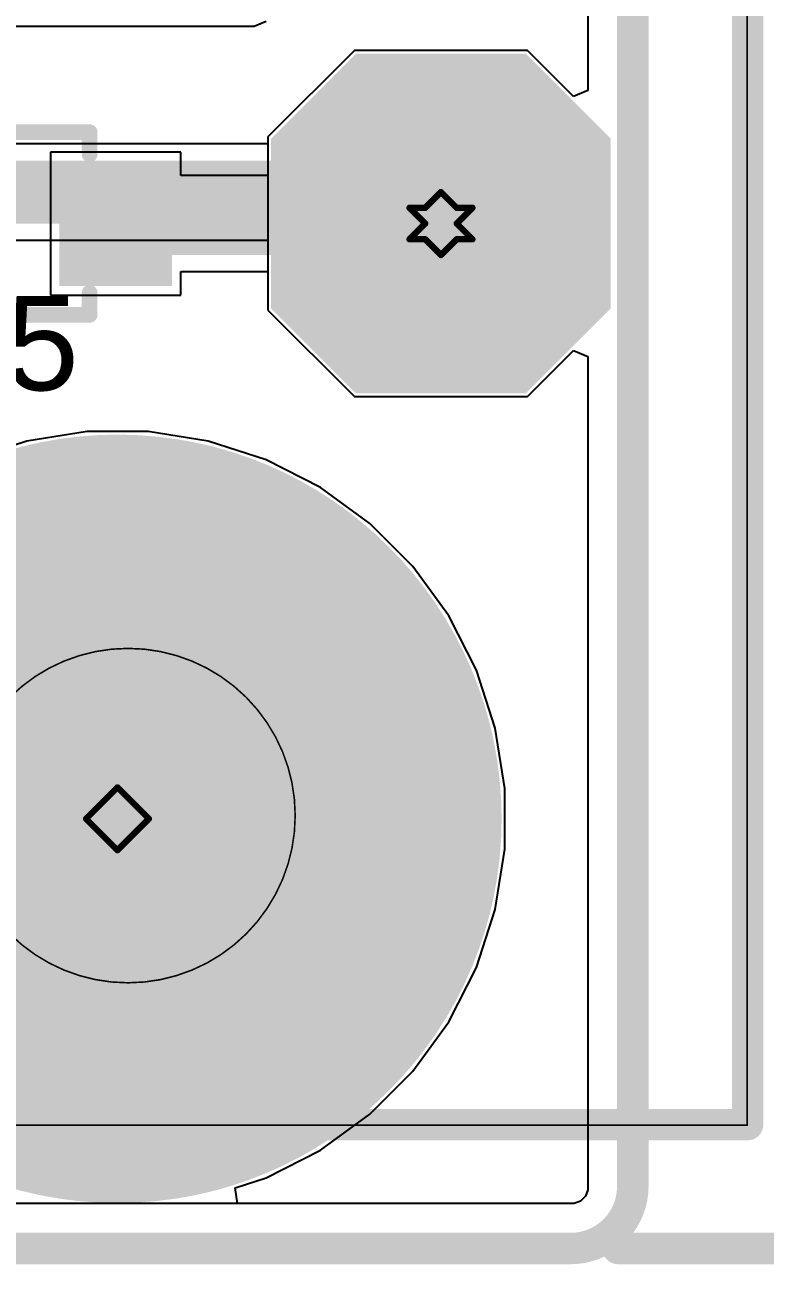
# Model space of a CAD drawing. Header units: inches. Extents: x -11 to 5433, y -4 to 5447.
# Drawn here: x 61.66 to 67.64, y -3.63 to 6.38 of the extents above; entities that cross this region are included whole.
import ezdxf

# ---------------------------------------------------------------- set-up
doc = ezdxf.new("R2010")
doc.units = ezdxf.units.IN
for name, color, linetype in [('Board_outline', 216, 'Continuous'), ('Bottom Layer', 5, 'Continuous'), ('Bottom Overlay', 54, 'Continuous'), ('Bottom Paste', 16, 'Continuous'), ('Bottom Solder', 6, 'Continuous'), ('Dimensions', 6, 'Continuous'), ('Drill Drawing', 1, 'Continuous'), ('Ground', 16, 'Continuous'), ('Mechanical 4', 56, 'Continuous'), ('Multi-Layer', 9, 'Continuous'), ('Pad Holes', 156, 'Continuous'), ('Power', 76, 'Continuous'), ('Top Layer', 1, 'Continuous'), ('Top Overlay', 2, 'Continuous'), ('Top Solder', 216, 'Continuous')]:
    doc.layers.add(name, color=color, linetype=linetype)
doc.styles.add('Arial', font='', dxfattribs={"height": 0.2})
doc.styles.get('Arial').set_extended_font_data('Arial')

# ---------------------------------------------------------------- blocks, each defined once
blk = doc.blocks.new('SOD_323_B_38')
at = {"layer": 'Bottom Layer'}
for points in [[(-0.75, -0.45), (-1.55, -0.45), (-1.55, 0.45), (-0.75, 0.45)], [(1.55, -0.45), (0.75, -0.45), (0.75, 0.45), (1.55, 0.45)]]:
    blk.add_hatch(color=5, dxfattribs=at).paths.add_polyline_path(points)
at = {"layer": 'Bottom Overlay'}
for points in [[(-2.006, 0.483), (-0.914, 0.483), (-0.914, 0.787), (-2.006, 0.787)], [(-2.006, -0.508), (-1.574, -0.508), (-1.574, 0.508), (-2.006, 0.508)], [(-2.006, -0.787), (-0.914, -0.787), (-0.914, -0.483), (-2.006, -0.483)]]:
    blk.add_hatch(color=54, dxfattribs=at).paths.add_polyline_path(points)
at = {"layer": 'Bottom Paste'}
for points in [[(-0.75, -0.45), (-1.55, -0.45), (-1.55, 0.45), (-0.75, 0.45)], [(1.55, -0.45), (0.75, -0.45), (0.75, 0.45), (1.55, 0.45)]]:
    blk.add_hatch(color=16, dxfattribs=at).paths.add_polyline_path(points)
at = {"layer": 'Bottom Solder'}
for points in [[(-0.695, -0.505), (-1.605, -0.505), (-1.605, 0.505), (-0.695, 0.505)], [(1.605, -0.505), (0.695, -0.505), (0.695, 0.505), (1.605, 0.505)]]:
    blk.add_hatch(color=6, dxfattribs=at).paths.add_polyline_path(points)
at = {"layer": 'Bottom Overlay'}
for points in [[(-0.914, 0.737, 0.127, 0.127, 0), (0.94, 0.737, 0.127, 0.127, 0)], [(0.94, 0.559, 0.127, 0.127, 0), (0.94, 0.737, 0.127, 0.127, 0)], [(0.94, -0.737, 0.127, 0.127, 0), (0.94, -0.559, 0.127, 0.127, 0)], [(-0.914, -0.737, 0.127, 0.127, 0), (0.94, -0.737, 0.127, 0.127, 0)]]:
    blk.add_lwpolyline(points, format="xyseb", dxfattribs=at)
for points in [[(-0.946, 0.737, 0.0635, 0.0635, 1), (-0.883, 0.737, 0.0635, 0.0635, 1)], [(0.908, 0.737, 0.0635, 0.0635, 1), (0.972, 0.737, 0.0635, 0.0635, 1)], [(0.908, 0.737, 0.0635, 0.0635, 1), (0.972, 0.737, 0.0635, 0.0635, 1)], [(0.908, 0.559, 0.0635, 0.0635, 1), (0.972, 0.559, 0.0635, 0.0635, 1)], [(0.908, -0.559, 0.0635, 0.0635, 1), (0.972, -0.559, 0.0635, 0.0635, 1)], [(-0.946, -0.737, 0.0635, 0.0635, 1), (-0.883, -0.737, 0.0635, 0.0635, 1)], [(0.908, -0.737, 0.0635, 0.0635, 1), (0.972, -0.737, 0.0635, 0.0635, 1)], [(0.908, -0.737, 0.0635, 0.0635, 1), (0.972, -0.737, 0.0635, 0.0635, 1)]]:
    blk.add_lwpolyline(points, format="xyseb", close=True, dxfattribs=at)
blk = doc.blocks.new('W_______2_54_1_0_138')
at = {"layer": 'Bottom Layer'}
blk.add_hatch(color=5, dxfattribs=at).paths.add_polyline_path([(0.635, 1.27), (-0.635, 1.27), (-1.27, 0.635), (-1.27, -0.635), (-0.635, -1.27), (0.635, -1.27), (1.27, -0.635), (1.27, 0.635)])
at = {"layer": 'Bottom Solder'}
blk.add_hatch(color=6, dxfattribs=at).paths.add_polyline_path([(0.6858, 1.3716), (-0.6858, 1.3716), (-1.3716, 0.6858), (-1.3716, -0.6858), (-0.6858, -1.3716), (0.6858, -1.3716), (1.3716, -0.6858), (1.3716, 0.6858)])
at = {"layer": 'Ground'}
blk.add_hatch(color=16, dxfattribs=at).paths.add_polyline_path([(0.635, 1.27), (-0.635, 1.27), (-1.27, 0.635), (-1.27, -0.635), (-0.635, -1.27), (0.635, -1.27), (1.27, -0.635), (1.27, 0.635)])
at = {"layer": 'Multi-Layer'}
blk.add_hatch(color=9, dxfattribs=at).paths.add_polyline_path([(0.635, 1.27), (-0.635, 1.27), (-1.27, 0.635), (-1.27, -0.635), (-0.635, -1.27), (0.635, -1.27), (1.27, -0.635), (1.27, 0.635)])
at = {"layer": 'Pad Holes'}
h = blk.add_hatch(color=7, dxfattribs=at)
edge = h.paths.add_edge_path()
edge.add_arc((0, 0), 0.508, 0, 360)
at = {"layer": 'Power'}
blk.add_hatch(color=76, dxfattribs=at).paths.add_polyline_path([(0.635, 1.27), (-0.635, 1.27), (-1.27, 0.635), (-1.27, -0.635), (-0.635, -1.27), (0.635, -1.27), (1.27, -0.635), (1.27, 0.635)])
at = {"layer": 'Top Layer'}
blk.add_hatch(color=1, dxfattribs=at).paths.add_polyline_path([(0.635, 1.27), (-0.635, 1.27), (-1.27, 0.635), (-1.27, -0.635), (-0.635, -1.27), (0.635, -1.27), (1.27, -0.635), (1.27, 0.635)])
at = {"layer": 'Top Solder'}
blk.add_hatch(color=216, dxfattribs=at).paths.add_polyline_path([(0.6858, 1.3716), (-0.6858, 1.3716), (-1.3716, 0.6858), (-1.3716, -0.6858), (-0.6858, -1.3716), (0.6858, -1.3716), (1.3716, -0.6858), (1.3716, 0.6858)])
blk = doc.blocks.new('S______156')
at = {"layer": 'Bottom Layer'}
h = blk.add_hatch(color=5, dxfattribs=at)
edge = h.paths.add_edge_path()
edge.add_arc((0, 0), 3, 0, 360)
at = {"layer": 'Bottom Solder'}
h = blk.add_hatch(color=6, dxfattribs=at)
edge = h.paths.add_edge_path()
edge.add_arc((0, 0), 3.102, 0, 360)
at = {"layer": 'Ground'}
h = blk.add_hatch(color=16, dxfattribs=at)
edge = h.paths.add_edge_path()
edge.add_arc((0, 0), 3, 0, 360)
at = {"layer": 'Multi-Layer'}
h = blk.add_hatch(color=9, dxfattribs=at)
edge = h.paths.add_edge_path()
edge.add_arc((0, 0), 3, 0, 360)
at = {"layer": 'Pad Holes'}
h = blk.add_hatch(color=7, dxfattribs=at)
edge = h.paths.add_edge_path()
edge.add_arc((0, 0), 1.85, 0, 360)
at = {"layer": 'Power'}
h = blk.add_hatch(color=76, dxfattribs=at)
edge = h.paths.add_edge_path()
edge.add_arc((0, 0), 3, 0, 360)
at = {"layer": 'Top Layer'}
h = blk.add_hatch(color=1, dxfattribs=at)
edge = h.paths.add_edge_path()
edge.add_arc((0, 0), 3, 0, 360)
at = {"layer": 'Top Solder'}
h = blk.add_hatch(color=216, dxfattribs=at)
edge = h.paths.add_edge_path()
edge.add_arc((0, 0), 3.102, 0, 360)

msp = doc.modelspace()

# ---------------------------------------------------------------- linework, layer by layer
at = {"layer": 'Board_outline'}
for points in [[(66.573, -3.005, 0.254, 0.254, 0), (66.573, 33.995, 0.254, 0.254, 0)], [(66.573, -3, 0.254, 0.254, -0.414214), (66.073, -3.5, 0.254, 0.254, 0)], [(-9.927, -3.5, 0.254, 0.254, 0), (66.073, -3.5, 0.254, 0.254, 0)]]:
    msp.add_lwpolyline(points, format="xyseb", dxfattribs=at)
for points in [[(64.263, -0.031, 0.127, 0.127, 1), (60.561, -0.031, 0.127, 0.127, 1)], [(64.232, -0.031, 0.0635, 0.0635, 1), (64.295, -0.031, 0.0635, 0.0635, 1)], [(66.51, -3, 0.127, 0.127, 1), (66.637, -3, 0.127, 0.127, 1)], [(66.51, -3.005, 0.127, 0.127, 1), (66.637, -3.005, 0.127, 0.127, 1)], [(66.01, -3.5, 0.127, 0.127, 1), (66.137, -3.5, 0.127, 0.127, 1)], [(66.01, -3.5, 0.127, 0.127, 1), (66.137, -3.5, 0.127, 0.127, 1)]]:
    msp.add_lwpolyline(points, format="xyseb", close=True, dxfattribs=at)
at = {"layer": 'Bottom Layer'}
for p, q in [((66.211, 22.489), (66.211, 5.85)), ((63.515, 6.369), (63.612, 6.409)), ((59.015, 6.369), (63.515, 6.369)), ((64.326, 6.172), (63.627, 5.474)), ((65.722, 6.172), (64.326, 6.172)), ((66.094, 5.801), (65.722, 6.172)), ((66.211, 5.85), (66.094, 5.801)), ((63.627, 5.474), (63.627, 5.164)), ((62.924, 5.352), (61.87, 5.352)), ((61.87, 5.352), (61.87, 4.198)), ((62.924, 5.164), (62.924, 5.352)), ((63.627, 5.164), (62.924, 5.164)), ((62.924, 4.198), (62.924, 4.387)), ((62.924, 4.387), (63.627, 4.387)), ((63.627, 4.387), (63.627, 4.077)), ((61.87, 4.198), (62.924, 4.198)), ((63.627, 4.077), (64.326, 3.378)), ((65.722, 3.378), (66.094, 3.749)), ((66.094, 3.749), (66.211, 3.701)), ((66.211, 3.701), (66.211, -3.027)), ((64.326, 3.378), (65.722, 3.378)), ((66.19, -3.078), (66.151, -3.117)), ((66.211, -3.027), (66.19, -3.078)), ((66.101, -3.137), (59.319, -3.137)), ((66.151, -3.117), (66.101, -3.137))]:
    msp.add_line(p, q, dxfattribs=at)
msp.add_lwpolyline([(62.397, 4.775, 0.508, 0.508, 0), (65.024, 4.775, 0.508, 0.508, 0)], format="xyseb", dxfattribs=at)
for points in [[(62.27, 4.775, 0.254, 0.254, 1), (62.524, 4.775, 0.254, 0.254, 1)], [(64.897, 4.775, 0.254, 0.254, 1), (65.151, 4.775, 0.254, 0.254, 1)]]:
    msp.add_lwpolyline(points, format="xyseb", close=True, dxfattribs=at)
at = {"layer": 'Dimensions'}
msp.add_lwpolyline([(66.454, -3.5, 0.254, 0.254, 0), (71.374, -3.5, 0.254, 0.254, 0)], format="xyseb", dxfattribs=at)
msp.add_lwpolyline([(66.391, -3.5, 0.127, 0.127, 1), (66.518, -3.5, 0.127, 0.127, 1)], format="xyseb", close=True, dxfattribs=at)
at = {"layer": 'Drill Drawing'}
for points in [[(64.897, 4.902, 0.0508, 0.0508, 0), (65.024, 5.029, 0.0508, 0.0508, 0)], [(65.024, 5.029, 0.0508, 0.0508, 0), (65.151, 4.902, 0.0508, 0.0508, 0)], [(64.77, 4.902, 0.0508, 0.0508, 0), (64.897, 4.775, 0.0508, 0.0508, 0)], [(64.77, 4.902, 0.0508, 0.0508, 0), (64.897, 4.902, 0.0508, 0.0508, 0)], [(65.151, 4.902, 0.0508, 0.0508, 0), (65.278, 4.902, 0.0508, 0.0508, 0)], [(65.151, 4.775, 0.0508, 0.0508, 0), (65.278, 4.902, 0.0508, 0.0508, 0)], [(64.77, 4.648, 0.0508, 0.0508, 0), (64.897, 4.775, 0.0508, 0.0508, 0)], [(65.151, 4.775, 0.0508, 0.0508, 0), (65.278, 4.648, 0.0508, 0.0508, 0)], [(64.77, 4.648, 0.0508, 0.0508, 0), (64.897, 4.648, 0.0508, 0.0508, 0)], [(64.897, 4.648, 0.0508, 0.0508, 0), (65.024, 4.521, 0.0508, 0.0508, 0)], [(65.024, 4.521, 0.0508, 0.0508, 0), (65.151, 4.648, 0.0508, 0.0508, 0)], [(65.151, 4.648, 0.0508, 0.0508, 0), (65.278, 4.648, 0.0508, 0.0508, 0)], [(62.158, -0.031, 0.0508, 0.0508, 0), (62.412, 0.223, 0.0508, 0.0508, 0)], [(62.412, 0.223, 0.0508, 0.0508, 0), (62.666, -0.031, 0.0508, 0.0508, 0)], [(62.158, -0.031, 0.0508, 0.0508, 0), (62.412, -0.285, 0.0508, 0.0508, 0)], [(62.412, -0.285, 0.0508, 0.0508, 0), (62.666, -0.031, 0.0508, 0.0508, 0)]]:
    msp.add_lwpolyline(points, format="xyseb", dxfattribs=at)
for points in [[(65.011, 5.029, 0.0254, 0.0254, 1), (65.037, 5.029, 0.0254, 0.0254, 1)], [(65.011, 5.029, 0.0254, 0.0254, 1), (65.037, 5.029, 0.0254, 0.0254, 1)], [(64.757, 4.902, 0.0254, 0.0254, 1), (64.783, 4.902, 0.0254, 0.0254, 1)], [(64.757, 4.902, 0.0254, 0.0254, 1), (64.783, 4.902, 0.0254, 0.0254, 1)], [(64.884, 4.902, 0.0254, 0.0254, 1), (64.91, 4.902, 0.0254, 0.0254, 1)], [(64.884, 4.902, 0.0254, 0.0254, 1), (64.91, 4.902, 0.0254, 0.0254, 1)], [(65.138, 4.902, 0.0254, 0.0254, 1), (65.164, 4.902, 0.0254, 0.0254, 1)], [(65.138, 4.902, 0.0254, 0.0254, 1), (65.164, 4.902, 0.0254, 0.0254, 1)], [(65.265, 4.902, 0.0254, 0.0254, 1), (65.291, 4.902, 0.0254, 0.0254, 1)], [(65.265, 4.902, 0.0254, 0.0254, 1), (65.291, 4.902, 0.0254, 0.0254, 1)], [(64.884, 4.775, 0.0254, 0.0254, 1), (64.91, 4.775, 0.0254, 0.0254, 1)], [(64.884, 4.775, 0.0254, 0.0254, 1), (64.91, 4.775, 0.0254, 0.0254, 1)], [(65.138, 4.775, 0.0254, 0.0254, 1), (65.164, 4.775, 0.0254, 0.0254, 1)], [(65.138, 4.775, 0.0254, 0.0254, 1), (65.164, 4.775, 0.0254, 0.0254, 1)], [(64.757, 4.648, 0.0254, 0.0254, 1), (64.783, 4.648, 0.0254, 0.0254, 1)], [(64.757, 4.648, 0.0254, 0.0254, 1), (64.783, 4.648, 0.0254, 0.0254, 1)], [(64.884, 4.648, 0.0254, 0.0254, 1), (64.91, 4.648, 0.0254, 0.0254, 1)], [(64.884, 4.648, 0.0254, 0.0254, 1), (64.91, 4.648, 0.0254, 0.0254, 1)], [(65.138, 4.648, 0.0254, 0.0254, 1), (65.164, 4.648, 0.0254, 0.0254, 1)], [(65.138, 4.648, 0.0254, 0.0254, 1), (65.164, 4.648, 0.0254, 0.0254, 1)], [(65.265, 4.648, 0.0254, 0.0254, 1), (65.291, 4.648, 0.0254, 0.0254, 1)], [(65.265, 4.648, 0.0254, 0.0254, 1), (65.291, 4.648, 0.0254, 0.0254, 1)], [(65.011, 4.521, 0.0254, 0.0254, 1), (65.037, 4.521, 0.0254, 0.0254, 1)], [(65.011, 4.521, 0.0254, 0.0254, 1), (65.037, 4.521, 0.0254, 0.0254, 1)], [(62.4, 0.223, 0.0254, 0.0254, 1), (62.425, 0.223, 0.0254, 0.0254, 1)], [(62.4, 0.223, 0.0254, 0.0254, 1), (62.425, 0.223, 0.0254, 0.0254, 1)], [(62.146, -0.031, 0.0254, 0.0254, 1), (62.171, -0.031, 0.0254, 0.0254, 1)], [(62.146, -0.031, 0.0254, 0.0254, 1), (62.171, -0.031, 0.0254, 0.0254, 1)], [(62.654, -0.031, 0.0254, 0.0254, 1), (62.679, -0.031, 0.0254, 0.0254, 1)], [(62.654, -0.031, 0.0254, 0.0254, 1), (62.679, -0.031, 0.0254, 0.0254, 1)], [(62.4, -0.285, 0.0254, 0.0254, 1), (62.425, -0.285, 0.0254, 0.0254, 1)], [(62.4, -0.285, 0.0254, 0.0254, 1), (62.425, -0.285, 0.0254, 0.0254, 1)]]:
    msp.add_lwpolyline(points, format="xyseb", close=True, dxfattribs=at)
at = {"layer": 'Ground'}
for p, q in [((66.211, 24.712), (66.211, 5.85)), ((64.326, 6.172), (63.627, 5.474)), ((65.722, 6.172), (64.326, 6.172)), ((66.094, 5.801), (65.722, 6.172)), ((66.211, 5.85), (66.094, 5.801)), ((63.627, 5.474), (63.627, 4.077)), ((63.627, 4.077), (64.326, 3.378)), ((65.722, 3.378), (66.094, 3.749)), ((66.094, 3.749), (66.211, 3.701)), ((66.211, 3.701), (66.211, -3.027)), ((64.326, 3.378), (65.722, 3.378)), ((66.19, -3.078), (66.151, -3.117)), ((66.211, -3.027), (66.19, -3.078)), ((66.101, -3.137), (58.53, -3.137)), ((66.151, -3.117), (66.101, -3.137))]:
    msp.add_line(p, q, dxfattribs=at)
at = {"layer": 'Mechanical 4'}
for points in [[(67.5, -2.5, 0.254, 0.254, 0), (67.5, 33.5, 0.254, 0.254, 0)], [(67.497, -2.505, 0.0127, 0.0127, 0), (67.497, 33.495, 0.0127, 0.0127, 0)], [(-2.5, -2.5, 0.254, 0.254, 0), (67.5, -2.5, 0.254, 0.254, 0)], [(-2.503, -2.505, 0.0127, 0.0127, 0), (67.497, -2.505, 0.0127, 0.0127, 0)]]:
    msp.add_lwpolyline(points, format="xyseb", dxfattribs=at)
for points in [[(63.85, 0, 0.254, 0.254, 1), (61.15, 0, 0.254, 0.254, 1)], [(63.847, -0.005, 0.0127, 0.0127, 1), (61.147, -0.005, 0.0127, 0.0127, 1)], [(63.786, 0, 0.127, 0.127, 1), (63.913, 0, 0.127, 0.127, 1)], [(63.844, -0.005, 0.00635, 0.00635, 1), (63.85, -0.005, 0.00635, 0.00635, 1)], [(67.436, -2.5, 0.127, 0.127, 1), (67.563, -2.5, 0.127, 0.127, 1)], [(67.436, -2.5, 0.127, 0.127, 1), (67.563, -2.5, 0.127, 0.127, 1)], [(67.494, -2.505, 0.00635, 0.00635, 1), (67.5, -2.505, 0.00635, 0.00635, 1)], [(67.494, -2.505, 0.00635, 0.00635, 1), (67.5, -2.505, 0.00635, 0.00635, 1)]]:
    msp.add_lwpolyline(points, format="xyseb", close=True, dxfattribs=at)
at = {"layer": 'Power'}
for p, q in [((66.211, 24.712), (66.211, 5.85)), ((64.326, 6.172), (63.627, 5.474)), ((65.722, 6.172), (64.326, 6.172)), ((66.094, 5.801), (65.722, 6.172)), ((66.211, 5.85), (66.094, 5.801)), ((63.627, 5.474), (63.627, 4.077)), ((63.627, 4.077), (64.326, 3.378)), ((65.722, 3.378), (66.094, 3.749)), ((66.094, 3.749), (66.211, 3.701)), ((66.211, 3.701), (66.211, -3.027)), ((64.326, 3.378), (65.722, 3.378)), ((61.68, 3.019), (61.212, 2.867)), ((62.166, 3.096), (61.68, 3.019)), ((62.659, 3.096), (62.166, 3.096)), ((63.145, 3.019), (62.659, 3.096)), ((63.613, 2.867), (63.145, 3.019)), ((64.051, 2.644), (63.613, 2.867)), ((64.45, 2.354), (64.051, 2.644)), ((64.798, 2.006), (64.45, 2.354)), ((65.087, 1.608), (64.798, 2.006)), ((65.31, 1.17), (65.087, 1.608)), ((65.462, 0.702), (65.31, 1.17)), ((65.539, 0.215), (65.462, 0.702)), ((65.539, -0.277), (65.539, 0.215)), ((65.462, -0.763), (65.539, -0.277)), ((65.31, -1.231), (65.462, -0.763)), ((65.087, -1.67), (65.31, -1.231)), ((64.798, -2.068), (65.087, -1.67)), ((64.45, -2.416), (64.798, -2.068)), ((64.051, -2.705), (64.45, -2.416)), ((63.613, -2.929), (64.051, -2.705)), ((63.361, -3.01), (63.613, -2.929)), ((63.381, -3.137), (63.361, -3.01)), ((66.19, -3.078), (66.151, -3.117)), ((66.211, -3.027), (66.19, -3.078)), ((66.101, -3.137), (63.381, -3.137)), ((66.151, -3.117), (66.101, -3.137))]:
    msp.add_line(p, q, dxfattribs=at)
at = {"layer": 'Top Layer'}
for p, q in [((66.211, 24.712), (66.211, 5.85)), ((64.326, 6.172), (63.627, 5.474)), ((65.722, 6.172), (64.326, 6.172)), ((66.094, 5.801), (65.722, 6.172)), ((66.211, 5.85), (66.094, 5.801)), ((63.627, 5.418), (60.909, 5.418)), ((63.627, 5.474), (63.627, 5.418)), ((60.909, 4.641), (63.627, 4.641)), ((63.627, 4.641), (63.627, 4.077)), ((63.627, 4.077), (64.326, 3.378)), ((65.722, 3.378), (66.094, 3.749)), ((66.094, 3.749), (66.211, 3.701)), ((66.211, 3.701), (66.211, -3.027)), ((64.326, 3.378), (65.722, 3.378)), ((66.19, -3.078), (66.151, -3.117)), ((66.211, -3.027), (66.19, -3.078)), ((66.101, -3.137), (59.319, -3.137)), ((66.151, -3.117), (66.101, -3.137))]:
    msp.add_line(p, q, dxfattribs=at)
msp.add_lwpolyline([(60.325, 5.029, 0.508, 0.508, 0), (65.024, 5.029, 0.508, 0.508, 0)], format="xyseb", dxfattribs=at)
msp.add_lwpolyline([(64.897, 5.029, 0.254, 0.254, 1), (65.151, 5.029, 0.254, 0.254, 1)], format="xyseb", close=True, dxfattribs=at)

# ---------------------------------------------------------------- block references
for name, p in [('W_______2_54_1_0_138', (65.024, 4.775)), ('SOD_323_B_38', (61.247, 4.775))]:
    msp.add_blockref(name, p)
at = {"rotation": 180}
msp.add_blockref('S______156', (62.412, -0.031), dxfattribs=at)

# ---------------------------------------------------------------- texts
at = {"layer": 'Top Overlay', "style": 'Arial'}
msp.add_text('Q5', height=0.762, dxfattribs=at).set_placement((60.681, 3.429))

doc.saveas('drawing.dxf')
